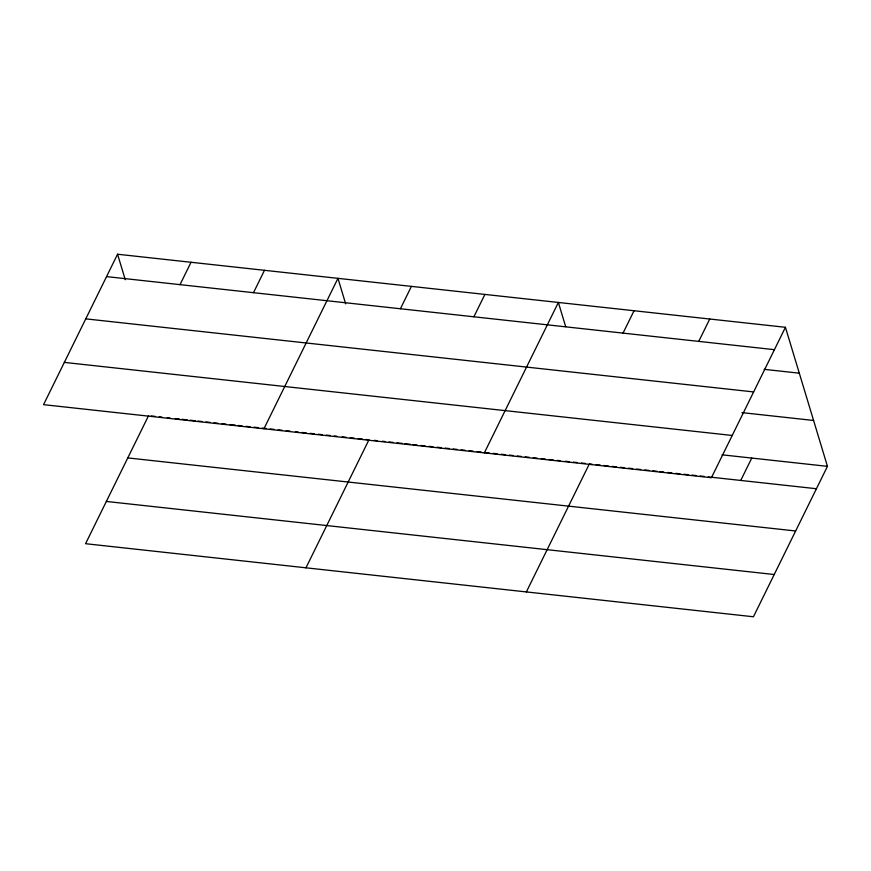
<?xml version="1.0" encoding="UTF-8"?>
<svg xmlns="http://www.w3.org/2000/svg" width="871" height="871" viewBox="0 0 871 871"><rect width="100%" height="100%" fill="white"/><g stroke="black" fill="none" stroke-linecap="round" stroke-linejoin="round"><path stroke-width="1.31" d="M117.563 254.234L43.55 404.656L711.422 477.722L785.435 327.3L117.563 254.234L125.272 279.722M180.025 284.643L191.032 262.269M148.571 415.663L85.565 543.7L753.437 616.766L827.45 466.344L785.435 327.3M253.483 292.689L264.501 270.304M263.946 428.761L337.959 278.339L345.667 303.837M400.42 308.759L411.428 286.374M305.961 567.816L368.966 439.768L366.288 439.485M473.878 316.794L484.897 294.42M484.341 452.876L558.365 302.455L565.682 326.669M623.037 333.114L634.055 310.74M526.356 591.932L589.362 463.884L592.062 464.178M698.738 341.399L709.745 319.015M740.742 480.444L751.76 458.07M106.556 276.608L774.428 349.674M764.161 369.337L799.306 373.18M85.761 318.862L753.633 391.928M741.95 412.625L813.59 420.464M64.345 362.401L732.217 435.467M722.026 454.814L827.45 466.344M151.238 415.957L155.245 416.392M159.251 416.828L161.93 417.122M167.265 417.71L169.943 418.004M175.278 418.581L179.284 419.016M181.963 419.31L187.309 419.898M189.976 420.192L195.322 420.78M197.989 421.063L201.996 421.51M206.002 421.945L210.009 422.381M214.016 422.816L218.022 423.262M222.029 423.698L226.035 424.133M230.042 424.58L235.388 425.157M238.066 425.451L242.073 425.886M246.079 426.333L250.086 426.768M254.092 427.204L258.099 427.639M262.106 428.086L266.112 428.521M270.119 428.957L274.125 429.392M278.132 429.839L282.139 430.274M286.145 430.71L290.152 431.156M295.498 431.733L298.165 432.027M302.183 432.462L306.189 432.909M310.196 433.344L314.202 433.78M318.209 434.215L322.216 434.662M326.222 435.097L330.229 435.533M334.235 435.968L336.903 436.262M342.249 436.85L346.255 437.286M350.262 437.732L354.268 438.167M358.275 438.603L362.282 439.038M374.312 440.356L376.98 440.65M382.325 441.238L384.993 441.532M388.999 441.967L393.006 442.403M397.013 442.838L402.358 443.426M405.026 443.72L410.372 444.308M413.039 444.591L417.046 445.037M421.063 445.473L425.07 445.908M429.076 446.344L433.083 446.79M437.09 447.226L441.096 447.661M445.103 448.108L449.109 448.543M453.116 448.979L457.123 449.414M461.129 449.861L465.136 450.296M469.142 450.732L473.149 451.167M477.156 451.614L481.162 452.049M485.169 452.485L489.186 452.931M493.193 453.366L497.199 453.802M501.206 454.237L505.213 454.684M509.219 455.119L513.226 455.555M517.232 455.99L521.239 456.437M525.246 456.872L529.252 457.308M533.259 457.743L537.265 458.19M541.272 458.625L545.279 459.061M549.285 459.507L553.292 459.942M557.298 460.378L559.977 460.672M565.323 461.26L569.329 461.695M573.336 462.131L577.342 462.566M581.349 463.013L585.356 463.448M596.123 464.624L600.173 465.07M604.234 465.517L608.285 465.952M612.335 466.399L616.396 466.845M620.446 467.292L624.507 467.727M628.557 468.173L632.618 468.62M636.668 469.066L640.729 469.502M644.78 469.948L648.83 470.394M652.891 470.841L656.941 471.276M659.652 471.57L663.702 472.017M667.752 472.463L671.813 472.909M675.863 473.345L679.924 473.791M683.975 474.238L688.036 474.684M692.086 475.12L696.147 475.566M700.197 476.012L704.247 476.459M708.308 476.894L816.443 488.729M127.776 457.917L795.648 530.983M106.349 501.446L774.221 574.522"/></g></svg>
